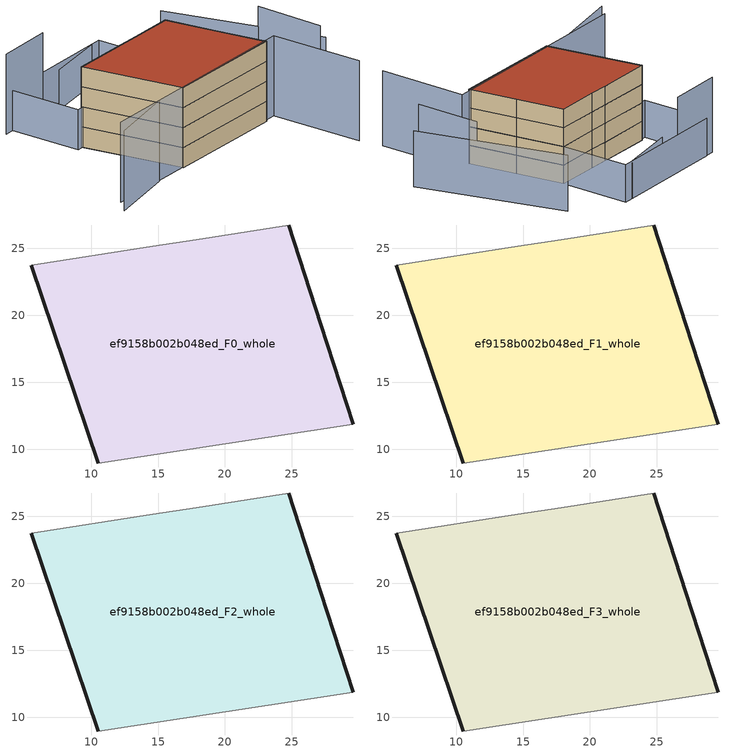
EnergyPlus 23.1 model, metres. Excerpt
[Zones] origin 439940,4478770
ef9158b002b048ed_F0_whole
 floor ground (EU_floor_Construction): 29.56,11.89 27.16,19.32 24.77,26.74 17.85,25.66 14.59,25.15 5.55,23.72 10.54,8.97 z0
 wall outside (EU_wall_Construction): 24.77,26.74 27.16,19.32 29.56,11.89 / 10.54,8.97 5.55,23.72 z0:3
 wall adiabatic (EU_wall_Construction): 29.56,11.89 10.54,8.97 / 5.55,23.72 14.59,25.15 17.85,25.66 24.77,26.74 z0:3
ef9158b002b048ed_F1_whole
 floor to ef9158b002b048ed_F0_whole (EU_floor_Construction): 29.56,11.89 27.16,19.32 24.77,26.74 17.85,25.66 14.59,25.15 5.55,23.72 10.54,8.97 z3
 wall outside (EU_wall_Construction): 24.77,26.74 27.16,19.32 29.56,11.89 / 10.54,8.97 5.55,23.72 z3:6
 wall adiabatic (EU_wall_Construction): 29.56,11.89 10.54,8.97 / 5.55,23.72 14.59,25.15 17.85,25.66 24.77,26.74 z3:6
ef9158b002b048ed_F2_whole
 floor to ef9158b002b048ed_F1_whole (EU_floor_Construction): 29.56,11.89 27.16,19.32 24.77,26.74 17.85,25.66 14.59,25.15 5.55,23.72 10.54,8.97 z6
 wall outside (EU_wall_Construction): 24.77,26.74 27.16,19.32 29.56,11.89 / 10.54,8.97 5.55,23.72 z6:9
 wall adiabatic (EU_wall_Construction): 29.56,11.89 10.54,8.97 / 5.55,23.72 14.59,25.15 17.85,25.66 24.77,26.74 z6:9
ef9158b002b048ed_F3_whole
 floor to ef9158b002b048ed_F2_whole (EU_floor_Construction): 29.56,11.89 27.16,19.32 24.77,26.74 17.85,25.66 14.59,25.15 5.55,23.72 10.54,8.97 z9
 wall outside (EU_wall_Construction): 24.77,26.74 27.16,19.32 29.56,11.89 / 10.54,8.97 5.55,23.72 z9:12
 wall adiabatic (EU_wall_Construction): 29.56,11.89 10.54,8.97 / 5.55,23.72 14.59,25.15 17.85,25.66 24.77,26.74 z9:12
 roof outside (EU_roof_Construction): 24.77,26.74 27.16,19.32 29.56,11.89 10.54,8.97 5.55,23.72 14.59,25.15 17.85,25.66 z12
shading: -3.64,6.75 31.58,12.55 / 31.58,12.55 33.92,-1.64 / 38.5,10.47 36.99,21.01 / 5.14,8.13 -5.22,4.48 / 9.86,35.52 1.28,34.01 z0:12; 21.25,37.51 12.15,34.57 / 2.72,34.35 22.89,37.79 / 22.89,37.79 24.77,26.74 / 24.77,26.74 4.6,23.31 / 4.6,23.31 2.72,34.35 z0:6; 41.03,11.96 31.18,34.04 z0:9
[Building]
EU S2 Campaign: North Axis=0; Terrain=City; Solar Distribution=FullExterior
[Site:Location]
Madrid: Latitude=40.5; Longitude=-3.5; Time Zone=1; Elevation=609
[SizingPeriod:WeatherFileDays]
AnnualSizingPeriod: Begin Month=1; Begin Day of Month=1; End Month=12; End Day of Month=31; Day of Week for Start Day=Monday; Use Weather File Daylight Saving Period=No; Use Weather File Rain and Snow Indicators=No
[MATERIAL]
EU_InternalMass_Material: Roughness=MediumRough; Thickness=0.1; Conductivity=1; Density=1800; Specific Heat=900; Thermal Absorptance=0.9; Solar Absorptance=0.7; Visible Absorptance=0.7
[MATERIAL:NOMASS] Roughness=MediumRough; Thermal Absorptance=0.9; Solar Absorptance=0.7; Visible Absorptance=0.7
Name | Thermal Resistance
EU_wall_NoMass | 0.419739
EU_roof_NoMass | 0.352165
EU_floor_NoMass | 0.608284
[CONSTRUCTION]
EU_wall_Construction: EU_wall_NoMass
EU_roof_Construction: EU_roof_NoMass
EU_floor_Construction: EU_floor_NoMass
EU_InternalMass_Construction: EU_InternalMass_Material
[ZONE] Type=1; Multiplier=1; Ceiling Height=autocalculate; Volume=892.654; Floor Area=autocalculate; Part of Total Floor Area=Yes
ef9158b002b048ed_F0_whole; ef9158b002b048ed_F1_whole; ef9158b002b048ed_F2_whole; ef9158b002b048ed_F3_whole
[INTERNALMASS] Construction=EU_InternalMass_Construction; Surface Area=272.919
Name | Zone or ZoneList
ef9158b002b048ed_F0_whole_EU_InternalMass | ef9158b002b048ed_F0_whole
ef9158b002b048ed_F1_whole_EU_InternalMass | ef9158b002b048ed_F1_whole
ef9158b002b048ed_F2_whole_EU_InternalMass | ef9158b002b048ed_F2_whole
ef9158b002b048ed_F3_whole_EU_InternalMass | ef9158b002b048ed_F3_whole
[OTHEREQUIPMENT] Fuel Type=Electricity; Design Level Calculation Method=Watts/Area; Power per Zone Floor Area=1; Fraction Latent=0; Fraction Radiant=0; Fraction Lost=0; Carbon Dioxide Generation Rate=0; EndUse Subcategory=EU_Step8_InternalGains
Name | Zone or ZoneList or Space or SpaceList | Schedule
EU_Step8_InternalGain_ef9158b002b048ed_F0_whole_f000 | ef9158b002b048ed_F0_whole | EU_Step8_GainSchedule_ef9158b002b048ed_F0_whole_f000
EU_Step8_InternalGain_ef9158b002b048ed_F1_whole_f000 | ef9158b002b048ed_F1_whole | EU_Step8_GainSchedule_ef9158b002b048ed_F1_whole_f000
EU_Step8_InternalGain_ef9158b002b048ed_F2_whole_f000 | ef9158b002b048ed_F2_whole | EU_Step8_GainSchedule_ef9158b002b048ed_F2_whole_f000
EU_Step8_InternalGain_ef9158b002b048ed_F3_whole_f000 | ef9158b002b048ed_F3_whole | EU_Step8_GainSchedule_ef9158b002b048ed_F3_whole_f000
[ZONEVENTILATION:DESIGNFLOWRATE] Schedule=EU_AlwaysOn; Design Flow Rate Calculation Method=AirChanges/Hour; Air Changes per Hour=0.703302; Ventilation Type=Natural; Fan Pressure Rise=0; Fan Total Efficiency=1; Constant Term Coefficient=1; Temperature Term Coefficient=0; Velocity Term Coefficient=0; Velocity Squared Term Coefficient=0; Minimum Indoor Temperature=-100; Maximum Indoor Temperature=100; Delta Temperature=-100; Minimum Outdoor Temperature=-100; Maximum Outdoor Temperature=100; Maximum Wind Speed=40
Name | Zone or ZoneList or Space or SpaceList
EU_ConstantAir_ef9158b002b048ed_F0_whole | ef9158b002b048ed_F0_whole
EU_ConstantAir_ef9158b002b048ed_F1_whole | ef9158b002b048ed_F1_whole
EU_ConstantAir_ef9158b002b048ed_F2_whole | ef9158b002b048ed_F2_whole
EU_ConstantAir_ef9158b002b048ed_F3_whole | ef9158b002b048ed_F3_whole
[HVACTEMPLATE:THERMOSTAT] Constant Heating Setpoint=20; Constant Cooling Setpoint=50
EU_HeatOnly_ef9158b002b048ed_F0_whole; EU_HeatOnly_ef9158b002b048ed_F1_whole; EU_HeatOnly_ef9158b002b048ed_F2_whole; EU_HeatOnly_ef9158b002b048ed_F3_whole
[HVACTEMPLATE:ZONE:IDEALLOADSAIRSYSTEM] System Availability Schedule=EU_AlwaysOn; Maximum Heating Supply Air Temperature=50; Minimum Cooling Supply Air Temperature=13; Maximum Heating Supply Air Humidity Ratio=0.0156; Minimum Cooling Supply Air Humidity Ratio=0.0077; Heating Limit=NoLimit; Cooling Limit=NoLimit; Heating Availability Schedule=EU_AlwaysOn; Cooling Availability Schedule=EU_CoolingOff; Dehumidification Control Type=ConstantSensibleHeatRatio; Cooling Sensible Heat Ratio=0.7; Dehumidification Setpoint=60; Humidification Control Type=None; Humidification Setpoint=30; Outdoor Air Method=None; Outdoor Air Flow Rate per Person=0.00944; Outdoor Air Flow Rate per Zone Floor Area=0; Outdoor Air Flow Rate per Zone=0; Demand Controlled Ventilation Type=None; Outdoor Air Economizer Type=NoEconomizer; Heat Recovery Type=None; Sensible Heat Recovery Effectiveness=0.7; Latent Heat Recovery Effectiveness=0.65
Name | Template Thermostat
ef9158b002b048ed_F0_whole | EU_HeatOnly_ef9158b002b048ed_F0_whole
ef9158b002b048ed_F1_whole | EU_HeatOnly_ef9158b002b048ed_F1_whole
ef9158b002b048ed_F2_whole | EU_HeatOnly_ef9158b002b048ed_F2_whole
ef9158b002b048ed_F3_whole | EU_HeatOnly_ef9158b002b048ed_F3_whole
[SIZING:ZONE] Zone Cooling Design Supply Air Temperature Input Method=SupplyAirTemperature; Zone Cooling Design Supply Air Temperature=13; Zone Heating Design Supply Air Temperature Input Method=SupplyAirTemperature; Zone Heating Design Supply Air Temperature=50; Zone Cooling Design Supply Air Humidity Ratio=0.008; Zone Heating Design Supply Air Humidity Ratio=0.008; Cooling Design Air Flow Method=DesignDay; Cooling Design Air Flow Rate=0; Cooling Minimum Air Flow per Zone Floor Area=0.000762; Cooling Minimum Air Flow=0; Cooling Minimum Air Flow Fraction=0.2; Heating Design Air Flow Method=DesignDay; Heating Design Air Flow Rate=0; Heating Maximum Air Flow per Zone Floor Area=0.002032; Heating Maximum Air Flow=0.141576; Heating Maximum Air Flow Fraction=0.3; Account for Dedicated Outdoor Air System=No; Dedicated Outdoor Air System Control Strategy=NeutralSupplyAir; Dedicated Outdoor Air Low Setpoint Temperature for Design=autosize; Dedicated Outdoor Air High Setpoint Temperature for Design=autosize; Zone Load Sizing Method=Sensible Load Only No Latent Load; Zone Latent Cooling Design Supply Air Humidity Ratio Input Method=HumidityRatioDifference; Zone Cooling Design Supply Air Humidity Ratio Difference=0.005; Zone Latent Heating Design Supply Air Humidity Ratio Input Method=HumidityRatioDifference; Zone Humidification Design Supply Air Humidity Ratio Difference=0.005
ef9158b002b048ed_F0_whole; ef9158b002b048ed_F1_whole; ef9158b002b048ed_F2_whole; ef9158b002b048ed_F3_whole
[SCHEDULE:CONSTANT]
Name | Hourly Value
EU_AlwaysOn | 1
EU_CoolingOff | 0
[SCHEDULE:FILE] Column Number=1; Rows to Skip at Top=0; Number of Hours of Data=8760; Column Separator=Comma; Interpolate to Timestep=No; Minutes per Item=60; Adjust Schedule for Daylight Savings=Yes
Name | File
EU_Step8_GainSchedule_ef9158b002b048ed_F0_whole_f000 | ../../schedules/ef9158b002b048ed/ef9158b002b048ed_F0_whole_f000_gain.csv
EU_Step8_GainSchedule_ef9158b002b048ed_F1_whole_f000 | ../../schedules/ef9158b002b048ed/ef9158b002b048ed_F1_whole_f000_gain.csv
EU_Step8_GainSchedule_ef9158b002b048ed_F2_whole_f000 | ../../schedules/ef9158b002b048ed/ef9158b002b048ed_F2_whole_f000_gain.csv
EU_Step8_GainSchedule_ef9158b002b048ed_F3_whole_f000 | ../../schedules/ef9158b002b048ed/ef9158b002b048ed_F3_whole_f000_gain.csv
